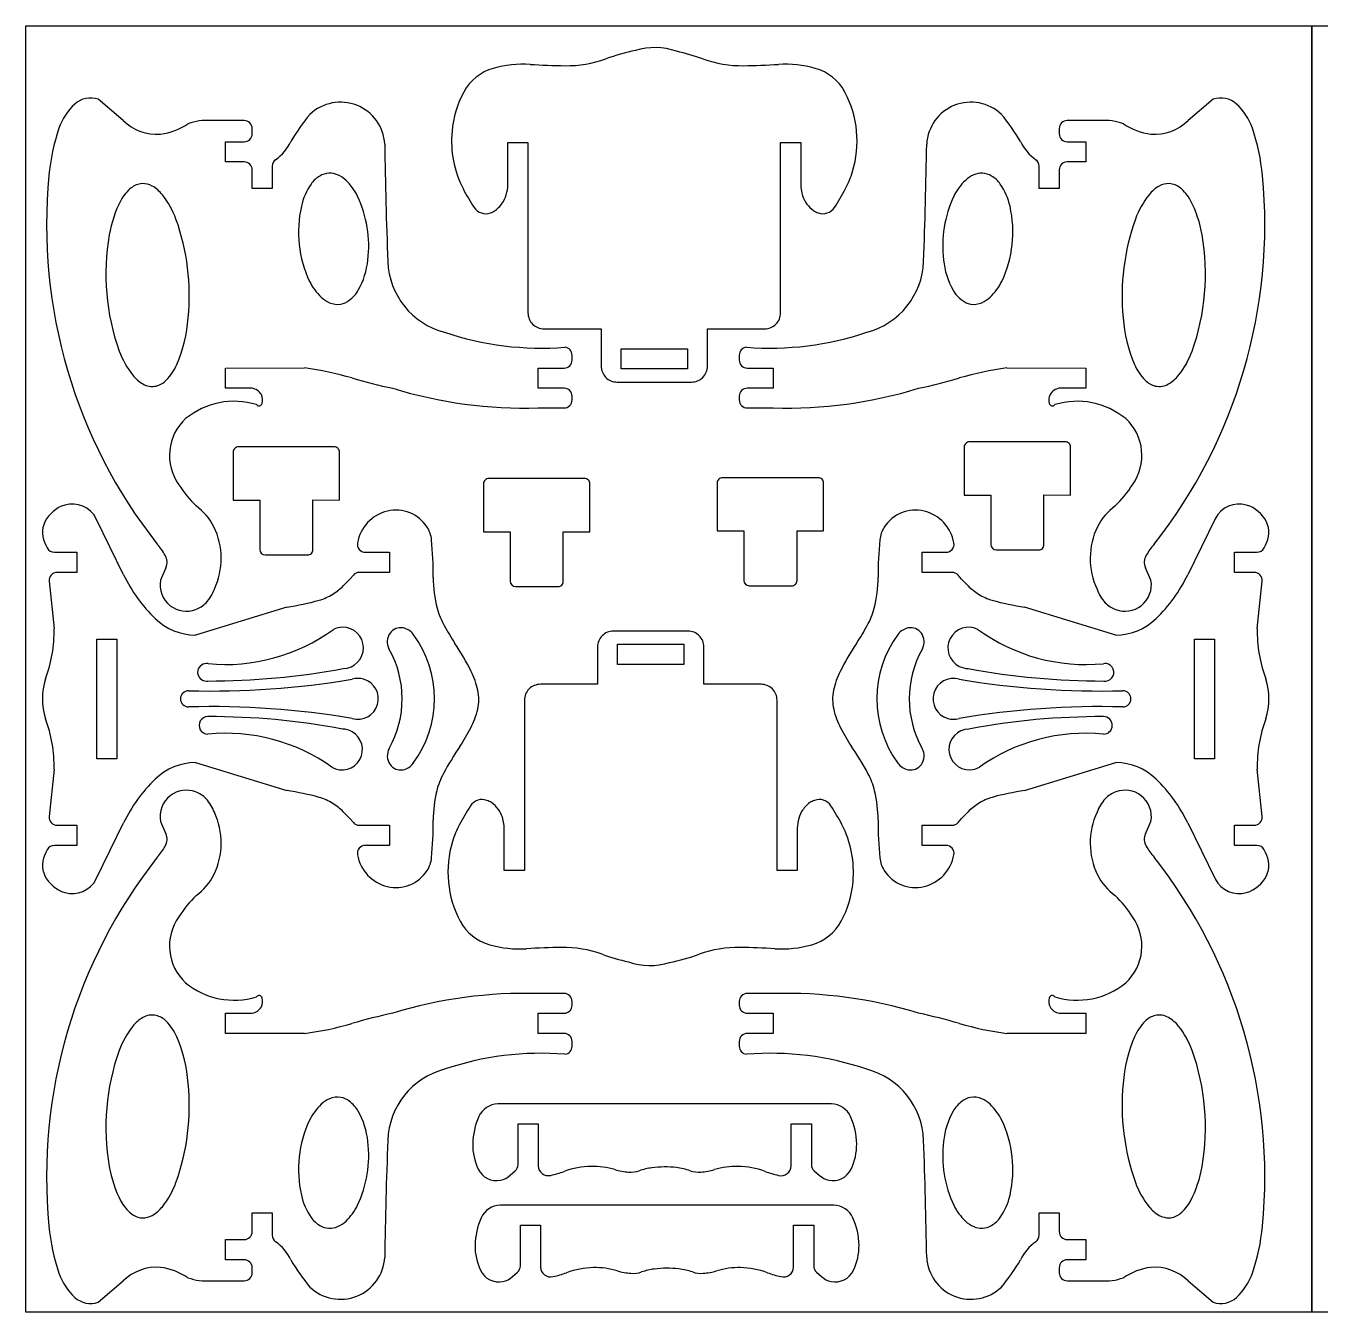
# Model space of a CAD drawing. Extents: x 0 to 96, y 0 to 48.
# Drawn here: x 0 to 48.31, y 0 to 48 of the extents above; entities that cross this region are included whole.
import ezdxf

# ---------------------------------------------------------------- set-up
doc = ezdxf.new("R2010")
doc.units = 0
doc.header["$MEASUREMENT"] = 0

msp = doc.modelspace()

# ---------------------------------------------------------------- linework, layer by layer
for p, q in [((0.000004, 0.000004), (0.000004, 48.000002)), ((0.000004, 48.000002), (48.000002, 48.000002)), ((48.000002, 48.000002), (48.000002, 0.000004)), ((48.000002, 0.000004), (48.000002, 48.000002)), ((48.000002, 48.000002), (96, 48.000002)), ((3.637243, 44.468823), (2.700346, 45.262253)), ((44.315379, 45.262255), (43.378482, 44.468823)), ((8.148703, 44.46435), (6.901001, 44.464947)), ((40.114724, 44.464946), (38.867022, 44.46435)), ((8.446218, 43.975211), (8.446176, 44.16662)), ((38.569552, 44.166619), (38.569507, 43.975211)), ((7.453216, 42.925146), (7.453216, 43.677674)), ((7.453216, 43.677674), (8.148532, 43.677476)), ((17.990218, 42.154356), (17.990218, 43.643527)), ((17.990218, 43.643527), (18.74076, 43.643527)), ((18.74076, 43.643527), (18.741355, 37.290699)), ((28.172168, 42.154359), (28.172168, 43.643527)), ((28.172168, 43.643527), (28.92271, 43.643527)), ((28.92271, 43.643527), (28.92271, 42.154359)), ((38.86719, 43.677476), (39.562509, 43.677674)), ((39.562509, 43.677674), (39.562509, 42.925146)), ((8.148489, 42.925342), (7.453216, 42.925146)), ((8.446004, 41.932562), (8.446218, 42.627609)), ((9.198407, 42.764614), (9.198535, 41.932562)), ((37.81719, 41.932562), (37.81732, 42.764614)), ((38.569507, 42.62761), (38.569721, 41.932562)), ((39.562509, 42.925146), (38.867236, 42.925342)), ((28.171672, 37.290672), (28.172168, 42.154359)), ((9.198535, 41.932562), (8.446004, 41.932562)), ((38.569721, 41.932562), (37.81719, 41.932562)), ((19.33732, 36.694537), (21.470905, 36.694069)), ((21.470905, 36.694069), (21.471401, 35.304925)), ((25.441627, 35.304997), (25.442024, 36.694069)), ((25.442024, 36.694069), (27.575707, 36.694535)), ((22.215741, 35.198869), (22.215903, 35.949361)), ((22.215903, 35.949361), (24.697424, 35.949741)), ((24.697424, 35.949741), (24.697212, 35.198323)), ((20.387581, 35.529221), (20.387495, 35.711623)), ((26.628231, 35.711621), (26.628143, 35.529221)), ((7.453216, 35.231106), (10.399524, 35.23359)), ((7.453216, 34.478576), (7.453216, 35.231106)), ((19.118405, 35.231106), (20.089551, 35.23132)), ((19.118405, 34.478576), (19.118405, 35.231106)), ((24.697212, 35.198323), (22.215741, 35.198869)), ((26.926176, 35.231319), (27.897319, 35.231106)), ((27.897319, 35.231106), (27.897319, 34.478576)), ((36.616203, 35.23359), (39.562509, 35.231106)), ((39.562509, 35.231106), (39.562509, 34.478576)), ((8.446004, 34.478576), (7.453216, 34.478576)), ((20.089551, 34.478362), (19.118405, 34.478576)), ((22.067465, 34.709018), (24.845463, 34.709092)), ((27.897319, 34.478576), (26.926174, 34.478362)), ((39.562509, 34.478576), (38.569721, 34.478576)), ((20.387581, 34.040058), (20.387495, 34.180459)), ((26.628232, 34.180458), (26.628143, 34.040058)), ((19.138677, 33.741943), (20.089551, 33.742117)), ((26.926174, 33.742117), (27.877048, 33.741943)), ((38.79511, 32.47822), (35.22123, 32.478218)), ((7.737153, 32.092707), (7.737792, 30.306267)), ((11.50959, 32.291332), (7.93571, 32.291331)), ((11.707634, 30.306371), (11.708146, 32.092719)), ((35.022672, 32.279594), (35.023311, 30.493154)), ((38.993153, 30.493258), (38.993665, 32.279606)), ((20.853946, 31.107714), (17.280066, 31.107713)), ((25.804765, 30.941052), (25.805403, 29.154613)), ((29.577198, 31.139678), (26.00332, 31.139678)), ((29.775246, 29.154718), (29.775758, 30.941065)), ((17.081509, 30.909088), (17.082148, 29.122648)), ((21.05199, 29.122753), (21.052502, 30.9091)), ((35.023311, 30.493154), (36.015605, 30.491987)), ((36.015605, 30.491987), (36.015555, 28.645596)), ((38.000652, 28.642766), (38.000719, 30.494424)), ((38.000719, 30.494424), (38.993153, 30.493258)), ((7.737792, 30.306267), (8.730086, 30.3051)), ((8.730086, 30.3051), (8.730036, 28.458709)), ((10.715133, 28.455879), (10.7152, 30.307537)), ((10.7152, 30.307537), (11.707634, 30.306371)), ((3.648358, 27.517759), (2.623709, 29.60885)), ((44.392019, 29.608848), (43.367367, 27.517759)), ((17.082148, 29.122648), (18.074442, 29.121481)), ((18.074442, 29.121481), (18.074391, 27.27509)), ((20.059489, 27.272261), (20.059556, 29.123919)), ((20.059556, 29.123919), (21.05199, 29.122753)), ((25.805403, 29.154613), (26.797696, 29.153446)), ((26.797696, 29.153446), (26.797646, 27.307053)), ((28.782746, 27.304224), (28.782811, 29.155885)), ((28.782811, 29.155885), (29.775246, 29.154718)), ((0.745865, 28.626197), (0.798384, 28.521559)), ((46.217342, 28.52156), (46.269858, 28.626197)), ((1.065143, 28.356458), (1.901262, 28.356262)), ((1.901262, 28.356262), (1.901262, 27.605718)), ((8.92824, 28.260148), (10.516226, 28.257332)), ((12.669748, 28.356458), (13.566425, 28.356262)), ((13.566425, 28.356262), (13.566425, 27.605718)), ((33.449301, 28.356262), (34.345976, 28.356458)), ((33.449301, 27.605718), (33.449301, 28.356262)), ((36.213759, 28.447035), (37.801745, 28.444219)), ((45.114465, 28.356262), (45.950584, 28.356458)), ((45.114465, 27.605718), (45.114465, 28.356262)), ((1.901262, 27.605718), (1.16998, 27.60552)), ((5.228367, 27.777928), (5.023081, 27.319141)), ((13.566425, 27.605718), (12.446174, 27.605619)), ((34.569551, 27.605618), (33.449301, 27.605718)), ((41.992645, 27.319141), (41.787359, 27.777928)), ((45.845742, 27.605522), (45.114465, 27.605718)), ((0.873537, 27.277108), (1.053825, 25.511548)), ((12.222997, 27.50525), (12.092347, 27.35792)), ((18.272595, 27.076529), (19.860582, 27.073713)), ((26.995849, 27.108493), (28.583838, 27.105678)), ((34.923377, 27.35792), (34.792728, 27.50525)), ((45.9619, 25.511545), (46.142186, 27.277108)), ((9.743331, 26.312822), (6.33333, 25.265438)), ((40.682395, 25.265437), (37.272394, 26.312822)), ((24.710733, 25.413947), (21.932739, 25.413874)), ((2.645847, 20.650203), (2.645847, 25.117713)), ((2.645847, 25.117713), (3.396388, 25.117713)), ((3.396388, 25.117713), (3.396388, 20.650203)), ((21.336576, 24.817969), (21.336177, 23.428898)), ((22.080771, 24.173315), (22.080986, 24.924732)), ((22.080986, 24.924732), (24.562456, 24.924186)), ((24.562456, 24.924186), (24.562291, 24.173694)), ((25.307297, 23.428898), (25.306801, 24.818042)), ((43.619336, 25.117713), (44.369878, 25.117713)), ((43.619336, 20.650203), (43.619336, 25.117713)), ((44.369878, 25.117713), (44.369878, 20.650203)), ((24.562291, 24.173694), (22.080771, 24.173315)), ((21.336177, 23.428898), (19.202495, 23.42843)), ((27.440878, 23.42843), (25.307297, 23.428898)), ((18.606529, 22.832297), (18.606033, 17.968608)), ((28.037442, 16.479438), (28.036845, 22.832265)), ((3.396388, 20.650203), (2.645847, 20.650203)), ((6.33333, 20.508532), (9.743331, 19.461051)), ((14.45983, 20.480736), (14.46654, 20.489797)), ((32.555895, 20.480736), (32.549183, 20.489797)), ((37.272393, 19.461052), (40.682395, 20.508532)), ((44.369878, 20.650203), (43.619336, 20.650203)), ((1.053826, 20.262424), (0.873536, 18.496764)), ((46.142187, 18.496763), (45.961901, 20.262424)), ((12.092348, 18.415951), (12.222996, 18.268723)), ((34.792728, 18.268724), (34.923377, 18.415951)), ((1.169982, 18.168452), (1.901262, 18.168253)), ((1.901262, 18.168253), (1.901262, 17.417711)), ((2.623707, 16.165022), (3.648356, 18.256214)), ((5.023079, 18.312626), (5.228367, 17.853839)), ((12.446174, 18.168352), (13.566425, 18.168253)), ((13.566425, 18.168253), (13.566425, 17.417711)), ((17.855491, 16.479438), (17.855491, 17.968608)), ((18.606033, 17.968608), (18.606033, 16.479438)), ((28.787983, 17.968608), (28.787983, 16.479438)), ((33.449301, 18.168253), (34.569551, 18.168352)), ((33.449301, 17.417711), (33.449301, 18.168253)), ((41.787359, 17.853839), (41.992644, 18.312626)), ((43.36737, 18.256214), (44.392017, 16.165022)), ((45.114465, 18.168253), (45.845743, 18.168452)), ((45.114465, 17.417711), (45.114465, 18.168253)), ((1.901262, 17.417711), (1.065143, 17.417513)), ((13.566425, 17.417711), (12.669748, 17.417513)), ((34.345976, 17.417512), (33.449301, 17.417711)), ((45.950583, 17.417514), (45.114465, 17.417711)), ((0.798384, 17.252314), (0.745865, 17.147775)), ((46.269859, 17.147775), (46.217343, 17.252314)), ((18.606033, 16.479438), (17.855491, 16.479438)), ((28.787983, 16.479438), (28.037442, 16.479438)), ((20.089551, 11.88965), (19.138677, 11.889823)), ((27.877048, 11.889823), (26.926173, 11.88965)), ((7.453216, 10.400661), (7.453216, 11.153192)), ((7.453216, 11.153192), (8.446004, 11.153192)), ((19.118405, 11.153192), (20.089551, 11.153406)), ((19.118405, 10.400661), (19.118405, 11.153192)), ((20.387495, 11.451306), (20.387581, 11.591706)), ((26.628143, 11.591706), (26.628231, 11.451306)), ((26.926174, 11.153406), (27.897319, 11.153192)), ((27.897319, 11.153192), (27.897319, 10.400661)), ((38.569721, 11.153192), (39.562509, 11.153192)), ((39.562509, 11.153192), (39.562509, 10.400661)), ((10.399524, 10.398177), (7.453216, 10.400661)), ((20.08955, 10.400447), (19.118405, 10.400661)), ((27.897319, 10.400661), (26.926174, 10.400447)), ((39.562509, 10.400661), (36.616207, 10.398175)), ((20.387495, 9.920146), (20.387581, 10.102546)), ((26.628143, 10.102546), (26.628231, 9.920145)), ((30.074336, 7.768819), (17.621501, 7.769016)), ((18.370652, 5.5025), (18.370751, 7.024531)), ((18.370751, 7.024531), (19.121293, 7.024531)), ((19.121293, 7.024531), (19.121293, 5.457527)), ((28.567593, 5.457527), (28.567593, 7.024531)), ((28.567593, 7.024531), (29.318135, 7.024531)), ((29.318135, 7.024531), (29.318336, 5.502499)), ((18.073116, 5.113032), (18.264523, 5.27426)), ((29.424362, 5.274259), (29.61577, 5.113033)), ((30.161057, 3.98964), (17.708222, 3.989837)), ((8.446219, 3.004158), (8.446004, 3.699204)), ((8.446004, 3.699204), (9.198535, 3.699204)), ((9.198535, 3.699204), (9.198407, 2.867152)), ((37.81732, 2.867152), (37.81719, 3.699204)), ((37.81719, 3.699204), (38.569721, 3.699204)), ((38.569721, 3.699204), (38.569507, 3.004158)), ((18.457375, 1.723321), (18.457474, 3.245352)), ((18.457474, 3.245352), (19.208014, 3.245352)), ((19.208014, 3.245352), (19.208014, 1.678348)), ((28.654314, 1.678348), (28.654315, 3.245352)), ((28.654315, 3.245352), (29.404859, 3.245352)), ((29.404859, 3.245352), (29.405057, 1.723321)), ((7.453216, 1.954095), (7.453216, 2.706621)), ((7.453216, 2.706621), (8.148489, 2.706424)), ((38.867236, 2.706424), (39.562509, 2.706621)), ((39.562509, 2.706621), (39.562509, 1.954095)), ((8.148531, 1.954292), (7.453216, 1.954095)), ((39.562509, 1.954095), (38.867192, 1.954292)), ((8.446176, 1.465149), (8.446218, 1.656558)), ((18.159839, 1.333854), (18.351246, 1.495081)), ((29.511086, 1.49508), (29.702495, 1.333854)), ((38.569507, 1.656558), (38.569552, 1.465149)), ((2.700346, 0.369516), (3.637243, 1.162945)), ((6.901001, 1.16682), (8.148703, 1.167415)), ((38.867022, 1.167415), (40.114725, 1.16682)), ((43.378482, 1.162945), (44.31538, 0.369516)), ((48.000002, 0.000004), (0.000004, 0.000004)), ((96, 0.000004), (48.000002, 0.000004))]:
    msp.add_line(p, q)
for centre, radius, start, end in [((24.490871, 38.80695), 8.454053, 101.823614, 109.691299), ((23.478279, 44.76311), 2.42764, 70.687052, 107.243647), ((22.421727, 38.807186), 8.453976, 70.305417, 77.293995), ((17.934908, 44.671604), 1.810171, 105.624687, 151.652365), ((18.57633, 42.378508), 4.191287, 86.597963, 105.626171), ((20.540202, 75.412974), 28.901503, 266.597796, 269.175857), ((20.18675, 50.833502), 4.31949, 269.174211, 289.691947), ((26.726274, 50.833497), 4.319484, 250.30808, 270.82598), ((26.372802, 75.410798), 28.899326, 270.824275, 273.402317), ((28.336649, 42.378217), 4.19158, 74.374266, 93.402453), ((28.978069, 44.671719), 1.810074, 28.345146, 74.372808), ((19.64837, 43.74739), 3.756995, 151.65543, 175.086074), ((27.119811, 43.703733), 3.905234, 342.977927, 27.900016), ((3.290392, 43.478095), 2.172013, 132.363802, 161.134342), ((2.414178, 44.438893), 0.871673, 70.834521, 132.363914), ((11.742979, 43.501024), 1.651719, 3.090608, 133.61249), ((35.272746, 43.501025), 1.651718, 46.387541, 176.90938), ((44.601547, 44.438893), 0.871675, 47.635992, 109.165411), ((43.725337, 43.478093), 2.172013, 18.865689, 47.636267), ((4.873841, 45.700943), 1.74565, 224.896083, 274.903736), ((6.751094, 42.371705), 2.098603, 85.903777, 109.493567), ((8.148351, 44.166526), 0.297824, 0.018076, 89.932357), ((16.194184, 39.979896), 7.314651, 139.84398, 149.587448), ((30.821545, 39.979895), 7.314648, 30.412571, 40.156058), ((38.867376, 44.166526), 0.297824, 90.068062, 179.982157), ((40.264631, 42.371705), 2.098602, 70.506462, 94.096214), ((42.141886, 45.700938), 1.745645, 265.096331, 315.10398), ((8.412046, 41.727817), 7.584482, 161.133105, 174.74376), ((4.692245, 46.391311), 2.452047, 277.753693, 303.644928), ((8.148425, 43.975268), 0.297793, 270.020541, 359.988899), ((19.809218, 43.710291), 3.920498, 174.74724, 207.046783), ((38.867299, 43.975268), 0.297793, 180.011101, 269.978883), ((42.323477, 46.391316), 2.452051, 236.355182, 262.246513), ((38.603676, 41.727843), 7.584478, 5.25603, 18.866689), ((8.302646, 44.428929), 1.750382, 305.642894, 334.766949), ((213.287619, 46.683215), 199.919253, 180.886512, 182.14261), ((-166.27189, 46.683372), 199.919253, 357.857348, 359.113443), ((38.71308, 44.428927), 1.750382, 205.23299, 234.357037), ((9.496229, 42.764447), 0.297822, 125.649913, 179.967893), ((37.519498, 42.764444), 0.297822, 0.032677, 54.350772), ((8.148368, 42.627491), 0.29785, 0.022638, 89.976756), ((27.522699, 43.551377), 3.475505, 332.14632, 343.43525), ((38.867357, 42.627491), 0.29785, 90.023244, 179.977269), ((20.029108, 40.578347), 19.258164, 174.504569, 218.24076), ((4.390933, 41.384947), 0.732647, 94.18382, 129.083532), ((4.360138, 41.393458), 0.722538, 60.31921, 91.796906), ((12.553388, 40.76709), 2.325154, 145.152327, 167.60633), ((11.549227, 41.451645), 1.109977, 121.53304, 144.534032), ((11.347326, 41.771275), 0.731968, 92.696232, 121.14749), ((11.334365, 41.742988), 0.759749, 66.816483, 91.619492), ((11.177434, 41.404872), 1.132396, 46.988592, 66.252287), ((10.485575, 40.709567), 2.112999, 26.330965, 46.131678), ((16.562924, 42.117226), 1.427776, 331.911471, 1.490171), ((30.526974, 42.115896), 1.604725, 178.626571, 196.772483), ((36.53015, 40.709565), 2.112999, 133.868269, 153.668978), ((35.838292, 41.404876), 1.132392, 113.747853, 133.011528), ((35.681361, 41.742985), 0.759751, 88.380478, 113.183532), ((35.668401, 41.771277), 0.731965, 58.852558, 87.303802), ((35.466499, 41.451642), 1.109979, 35.46613, 58.467139), ((34.462337, 40.767098), 2.32515, 12.393474, 34.8475), ((26.986614, 40.578344), 19.258164, 321.759252, 5.495436), ((42.655586, 41.393458), 0.722539, 88.203149, 119.680839), ((42.624791, 41.38495), 0.732644, 50.916439, 85.816177), ((4.906275, 40.759317), 1.543186, 129.291177, 151.892117), ((4.022839, 40.832065), 1.377378, 38.988404, 59.692681), ((2.44318, 39.612407), 3.372879, 20.469385, 38.209414), ((8.465484, 39.792907), 4.330729, 352.955639, 25.345679), ((24.071956, 46.025833), 8.770838, 207.856586, 213.162452), ((30.099353, 42.057947), 1.180529, 200.070528, 233.536622), ((22.84109, 46.025825), 8.77082, 326.837532, 332.143386), ((38.550241, 39.792905), 4.330729, 154.654292, 187.04434), ((44.572544, 39.612406), 3.372882, 141.790571, 159.530586), ((42.992887, 40.832059), 1.377384, 120.307257, 141.011477), ((42.109449, 40.759319), 1.543185, 28.107838, 50.708825), ((7.279248, 39.519788), 4.220351, 152.226691, 170.683519), ((14.502755, 40.312947), 4.326637, 167.272981, 205.306475), ((17.165207, 41.512634), 0.520254, 213.161496, 290.230636), ((17.034702, 41.867212), 0.898086, 290.220445, 302.351106), ((16.813649, 42.057807), 1.180431, 306.468449, 328.724336), ((29.87833, 41.86721), 0.898086, 237.64858, 249.779288), ((29.747821, 41.512633), 0.520254, 249.769359, 326.838779), ((32.51297, 40.312944), 4.326636, 334.693583, 12.727052), ((39.736473, 39.519785), 4.220354, 9.31651, 27.77333), ((-2.431877, 37.926044), 8.53077, 354.458054, 19.630107), ((49.4476, 37.926043), 8.530771, 160.369882, 185.54196), ((11.55336, 38.733078), 8.565859, 170.118932, 199.546771), ((35.462363, 38.733079), 8.56586, 340.453245, 9.881064), ((9.907457, 39.546463), 2.870217, 330.619837, 354.308073), ((16.34941, 39.315191), 2.843263, 182.143284, 255.157699), ((30.666313, 39.315191), 2.843263, 284.842304, 357.856914), ((37.108268, 39.546465), 2.870217, 185.691963, 209.380205), ((12.485099, 39.400716), 2.113003, 206.330956, 226.131746), ((34.530625, 39.400718), 2.113005, 313.868286, 333.66909), ((11.793219, 38.705386), 1.132367, 226.988662, 246.252676), ((11.604202, 38.389207), 0.785196, 280.909091, 306.63016), ((11.301537, 38.780273), 1.279648, 307.058294, 329.89033), ((35.71419, 38.780271), 1.279648, 210.109604, 232.941592), ((35.411522, 38.389208), 0.785196, 233.369921, 259.091067), ((35.222509, 38.705389), 1.132367, 293.747108, 313.011173), ((11.631037, 38.348801), 0.740678, 246.628007, 279.462174), ((19.337004, 37.290186), 0.595649, 179.950684, 270.030396), ((27.57602, 37.290186), 0.595652, 269.969843, 0.046754), ((35.384687, 38.348802), 0.740678, 260.538036, 293.37207), ((0.626542, 37.498905), 5.446941, 336.925708, 355.823297), ((46.389181, 37.498913), 5.446944, 184.176826, 203.074373), ((19.243192, 47.330539), 11.356843, 251.401382, 274.439131), ((27.772528, 47.330539), 11.356844, 265.560888, 288.59863), ((6.641068, 37.046666), 3.372873, 200.469458, 218.209511), ((20.089705, 35.711755), 0.297789, 359.974489, 83.733224), ((26.926022, 35.711754), 0.29779, 96.267401, 180.025468), ((40.374654, 37.04667), 3.372875, 321.790461, 339.530532), ((3.884035, 36.126649), 1.912289, 315.124702, 336.499675), ((20.089725, 35.529176), 0.297856, 269.966587, 0.008585), ((22.067059, 35.304677), 0.595658, 179.976126, 270.038976), ((24.845949, 35.30477), 0.595678, 269.953197, 0.021794), ((26.926002, 35.529178), 0.297859, 179.991834, 270.033482), ((43.131689, 36.126646), 1.912287, 203.500223, 224.87522), ((5.061392, 35.826987), 1.377344, 218.988386, 239.693072), ((8.841779, 23.437563), 11.898438, 73.746846, 82.477235), ((18.311634, 55.921576), 21.937775, 253.747626, 257.854011), ((28.704088, 55.921576), 21.937775, 282.146019, 286.252402), ((38.173943, 23.437544), 11.898456, 97.522732, 106.253074), ((41.954331, 35.826988), 1.377344, 300.306926, 321.011627), ((4.714648, 35.238242), 0.694085, 239.879328, 282.049455), ((4.643175, 35.375895), 0.844629, 284.842804, 314.880061), ((8.355594, 33.98229), 0.504454, 30.646352, 79.675466), ((18.643285, 50.668127), 16.932163, 253.010805, 271.607943), ((20.089657, 34.180525), 0.297837, 359.987453, 90.020522), ((26.92607, 34.180525), 0.297837, 89.979896, 180.012837), ((28.372439, 50.668127), 16.932163, 268.392053, 286.989226), ((38.660131, 33.982289), 0.504455, 100.324452, 149.353563), ((42.372547, 35.375898), 0.844631, 225.120124, 255.157333), ((42.301076, 35.238239), 0.694082, 257.950511, 300.120788), ((7.771756, 31.139119), 2.85074, 72.955219, 129.36006), ((8.701754, 33.938885), 0.12009, 218.185972, 347.021812), ((8.403143, 34.039934), 0.434903, 342.880814, 27.304114), ((20.089701, 34.039996), 0.29788, 269.971243, 0.011935), ((26.926023, 34.039996), 0.29788, 179.988065, 270.029089), ((38.612581, 34.039935), 0.434902, 152.696028, 197.119403), ((38.313971, 33.938884), 0.12009, 192.97758, 321.815313), ((39.243968, 31.139119), 2.85074, 50.639937, 107.044714), ((7.22524, 31.967593), 1.866425, 132.519222, 215.681636), ((19.138637, 34.039784), 0.297841, 266.104973, 270.007531), ((27.877087, 34.039765), 0.297822, 269.992468, 273.895027), ((39.790485, 31.967591), 1.866425, 324.318382, 47.480845), ((35.221227, 32.279664), 0.198555, 89.999372, 180.020096), ((38.795109, 32.279664), 0.198556, 359.983352, 89.999765), ((7.935708, 32.092776), 0.198555, 89.999372, 180.020096), ((11.50959, 32.092776), 0.198556, 359.983352, 89.999765), ((17.280064, 30.909158), 0.198555, 89.999372, 180.020096), ((20.853946, 30.909158), 0.198556, 359.983352, 89.999765), ((26.00332, 30.941123), 0.198555, 90, 180.020477), ((29.577201, 30.941121), 0.198557, 359.98398, 90.000842), ((9.132236, 33.012359), 4.033442, 211.933314, 226.570693), ((37.883491, 33.012362), 4.033443, 313.429256, 328.066625), ((1.801811, 28.949745), 1.218543, 106.705732, 153.592094), ((1.736395, 29.167804), 0.990883, 26.430019, 106.70729), ((5.015267, 28.265751), 2.260479, 27.548036, 53.513942), ((42.000458, 28.26575), 2.26048, 126.486043, 152.45195), ((45.279335, 29.167805), 0.990883, 73.292818, 153.57016), ((45.213911, 28.949748), 1.218543, 26.407738, 73.293998), ((1.516967, 29.091252), 0.900485, 153.595512, 211.094385), ((13.83461, 28.450234), 1.480537, 103.377351, 170.063166), ((13.812607, 28.542833), 1.38536, 32.817217, 103.378126), ((33.203119, 28.542837), 1.385358, 76.62186, 147.182879), ((33.181113, 28.450234), 1.48054, 9.93678, 76.622541), ((45.498757, 29.091252), 0.900485, 328.905615, 26.404469), ((4.556219, 28.127521), 2.732887, 335.10804, 25.666094), ((14.083493, 28.717542), 1.063021, 5.358222, 32.816344), ((32.932234, 28.717543), 1.063021, 147.183718, 174.641873), ((42.459507, 28.127524), 2.732887, 154.333981, 204.891997), ((1.064948, 28.654199), 0.297741, 206.454611, 270.037595), ((2.6772, 26.750788), 2.931584, 30.663561, 40.58933), ((12.669631, 28.654282), 0.297824, 170.054607, 270.022409), ((0.555294, 27.448251), 14.650636, 359.890182, 5.359978), ((46.46043, 27.448228), 14.650635, 174.639932, 180.109744), ((34.346094, 28.654282), 0.297824, 269.977382, 9.945253), ((36.214111, 28.64559), 0.198556, 179.998429, 269.898438), ((37.802097, 28.642773), 0.198555, 269.898468, 359.998047), ((44.338524, 26.750792), 2.931582, 139.41071, 149.336472), ((45.950778, 28.654198), 0.29774, 269.962719, 333.545729), ((4.755544, 27.983043), 0.515396, 336.548368, 30.662484), ((8.928592, 28.458703), 0.198556, 179.998429, 269.898438), ((10.516578, 28.455886), 0.198555, 269.898468, 359.998047), ((42.260183, 27.983044), 0.515398, 149.337643, 203.451719), ((1.169847, 27.30764), 0.29788, 89.974514, 185.883086), ((12.445966, 27.307771), 0.297848, 89.960011, 138.469366), ((34.56976, 27.307771), 0.297847, 41.53082, 90.040151), ((45.845873, 27.30764), 0.297882, 354.116958, 90.025146), ((8.870092, 30.04031), 5.799118, 205.78458, 225.81143), ((5.986318, 27.137182), 0.980273, 169.302699, 232.331543), ((10.285484, 28.682167), 2.223409, 301.912752, 314.645921), ((8.020627, 30.976181), 5.447083, 314.6386, 318.374673), ((19.834228, 27.411563), 4.628332, 179.893449, 194.344562), ((18.272947, 27.275085), 0.198556, 179.998429, 269.898438), ((19.860934, 27.272268), 0.198555, 269.898468, 359.998047), ((26.996201, 27.307048), 0.198555, 179.998429, 269.898438), ((28.584191, 27.304233), 0.198555, 269.898102, 359.99765), ((27.181499, 27.411563), 4.62833, 345.655454, 0.106504), ((38.995094, 30.976203), 5.447096, 221.625519, 225.361613), ((36.730246, 28.682164), 2.22341, 225.353988, 238.087119), ((41.029408, 27.137183), 0.980273, 307.668433, 10.697259), ((38.145633, 30.040314), 5.79912, 314.188563, 334.21539), ((5.673523, 27.466946), 1.44709, 316.662541, 340.219516), ((10.397575, 28.502465), 2.011614, 285.729217, 301.908376), ((36.618146, 28.502461), 2.011609, 238.091693, 254.270756), ((41.342206, 27.466939), 1.447089, 199.780129, 223.337182), ((5.989081, 27.140776), 0.984806, 232.332099, 290.531268), ((5.957987, 27.223877), 1.073534, 290.529838, 315.678525), ((8.440389, 35.44841), 9.228034, 278.116934, 285.734872), ((18.124577, 27.021446), 2.875693, 195.253453, 209.118871), ((28.891146, 27.021448), 2.875695, 330.881123, 344.746547), ((38.575335, 35.448415), 9.22804, 254.265115, 261.883073), ((41.057733, 27.223878), 1.073533, 224.32175, 249.470409), ((41.026645, 27.140777), 0.984806, 249.468713, 307.667899), ((6.347014, 27.444669), 2.179274, 225.810174, 269.640222), ((24.938012, 30.727104), 10.631538, 208.697066, 212.906553), ((22.077705, 30.727109), 10.631546, 327.093452, 331.302936), ((40.668709, 27.444665), 2.179272, 270.359821, 314.189954), ((-3.88323, 25.394163), 4.938451, 339.105986, 1.362029), ((7.451529, 31.022876), 6.854628, 264.566777, 306.001661), ((11.827562, 24.788203), 0.771616, 90.895835, 116.710023), ((11.827562, 24.788203), 0.771616, 270.895835, 90.895835), ((14.055141, 25.012573), 0.565794, 145.02221, 207.552929), ((13.986292, 25.060851), 0.481706, 78.988249, 145.032866), ((13.958996, 24.921627), 0.62358, 37.356357, 78.969785), ((11.211392, 22.886888), 4.042514, 323.472255, 36.650541), ((21.932254, 24.818197), 0.595678, 89.953301, 180.0219), ((24.711142, 24.818288), 0.595659, 359.976336, 90.039325), ((35.804324, 22.886875), 4.042515, 143.349228, 216.367859), ((33.05673, 24.921627), 0.623581, 101.03033, 142.643579), ((33.029432, 25.060851), 0.481706, 34.967076, 101.011791), ((32.960583, 25.012574), 0.565794, 332.44709, 34.977653), ((35.188167, 24.788201), 0.771616, 63.290363, 243.290363), ((39.565123, 31.022202), 6.854628, 233.988753, 275.466977), ((50.898955, 25.394161), 4.93845, 178.637989, 200.894009), ((10.272141, 22.887407), 3.773574, 330.676033, 29.59164), ((8.083489, 19.605666), 9.562461, 26.755694, 33.988274), ((38.932234, 19.605662), 9.562462, 146.011693, 153.244276), ((36.743458, 22.887187), 3.773575, 150.404507, 209.46089), ((6.740287, 23.876043), 0.328937, 79.098688, 259.098688), ((40.27907, 23.875505), 0.328935, 81.295151, 100.668286), ((40.27907, 23.875505), 0.328935, 261.295151, 81.295151), ((6.782048, 51.21002), 27.65966, 270.009094, 280.535828), ((14.018858, 22.59911), 2.914956, 12.007759, 26.737573), ((32.996867, 22.599119), 2.914953, 153.262576, 167.992412), ((35.188167, 24.788201), 0.771616, 243.290363, 269.104767), ((40.233683, 51.210009), 27.65965, 259.464182, 269.990897), ((3.122779, 22.886648), 2.505996, 162.675014, 197.225607), ((6.074529, 22.887056), 0.304149, 90.924883, 269.059254), ((6.961371, 54.33717), 31.158768, 268.359994, 279.645745), ((6.740287, 23.876043), 0.328937, 259.098688, 278.06541), ((12.393521, 22.886828), 0.761966, 253.789649, 73.789649), ((12.393521, 22.886828), 0.761966, 73.789649, 106.10073), ((15.213554, 22.868885), 1.690345, 347.428879, 11.488405), ((19.202179, 22.83278), 0.595649, 89.969529, 180.046517), ((27.441194, 22.832778), 0.595652, 359.950684, 90.030388), ((31.802171, 22.868878), 1.690346, 168.51139, 192.570886), ((34.6222, 22.886828), 0.761967, 73.898621, 253.898621), ((40.054346, 54.337168), 31.158766, 260.354276, 271.640019), ((40.941128, 22.887057), 0.30415, 270.953157, 89.062501), ((43.892946, 22.886653), 2.505995, 342.774229, 17.324858), ((6.955028, -8.632697), 31.228202, 80.366707, 91.62487), ((6.792185, 21.895827), 0.32718, 89.536581, 269.536581), ((6.854836, -4.680089), 26.903153, 79.362154, 90.127793), ((14.00788, 23.165909), 2.931891, 332.285517, 346.891708), ((33.007844, 23.165907), 2.931892, 193.10824, 207.714468), ((40.060702, -8.632707), 31.228213, 88.375143, 99.633302), ((40.16088, -4.680098), 26.90316, 89.872187, 100.637819), ((40.223397, 21.895826), 0.327179, 89.562016, 90.438107), ((40.223397, 21.895826), 0.327179, 269.562016, 89.562016), ((-3.883347, 20.379877), 4.938571, 358.637215, 20.935788), ((11.798776, 20.99782), 0.763204, 60.366488, 88.318296), ((9.350099, 25.569974), 8.17345, 326.953197, 332.551295), ((37.665621, 25.569976), 8.173449, 207.44874, 213.046851), ((34.6222, 22.886828), 0.761967, 253.898621, 286.210541), ((35.216949, 20.99782), 0.763205, 91.681503, 271.681503), ((50.899071, 20.379889), 4.938567, 159.064364, 181.362924), ((6.792185, 21.895827), 0.32718, 269.536581, 270.463341), ((7.459415, 14.771235), 6.829834, 54.542351, 95.584068), ((11.798776, 20.99782), 0.763204, 240.366488, 60.366488), ((39.55631, 14.771231), 6.829837, 84.415931, 125.457647), ((14.054966, 20.761487), 0.565701, 150.586184, 214.995246), ((25.837036, 14.547835), 11.659599, 145.732872, 151.55388), ((21.178689, 14.547807), 11.659613, 28.446235, 34.26723), ((32.960665, 20.761351), 0.565701, 325.021591, 28.494476), ((6.347011, 18.329305), 2.179271, 90.359712, 134.189793), ((13.986294, 20.713122), 0.481707, 214.967043, 281.011595), ((13.959125, 20.852294), 0.623507, 281.019501, 323.421936), ((33.056468, 20.852319), 0.623506, 215.550943, 258.992851), ((33.029431, 20.713121), 0.481707, 258.988368, 325.033082), ((35.216949, 20.99782), 0.763205, 271.681503, 299.633423), ((40.668716, 18.329306), 2.179269, 45.810257, 89.640346), ((8.87009, 15.733657), 5.79912, 134.188518, 154.21536), ((17.915021, 18.835251), 2.651814, 151.473207, 166.654085), ((29.100706, 18.835251), 2.651813, 13.345909, 28.526766), ((38.145633, 15.733656), 5.799124, 25.784625, 45.811479), ((5.989081, 18.49099), 0.984806, 69.4688, 127.667949), ((5.95799, 18.407889), 1.073533, 44.321675, 69.470358), ((8.441137, 10.32552), 9.227873, 74.269667, 81.88761), ((19.834258, 18.362556), 4.628364, 166.444717, 180.109573), ((27.181467, 18.362561), 4.628363, 359.890366, 13.555216), ((38.574599, 10.325527), 9.227869, 98.112464, 105.730405), ((41.057734, 18.40789), 1.073533, 110.529658, 135.678332), ((41.026644, 18.490989), 0.984807, 52.332032, 110.531201), ((5.986316, 18.494584), 0.980272, 127.668371, 190.697255), ((5.673521, 18.164822), 1.447091, 19.78046, 43.337426), ((10.397226, 17.271452), 2.011762, 58.082499, 74.261655), ((10.28592, 17.091764), 2.22313, 45.362839, 58.095972), ((23.937096, 14.097129), 8.770813, 146.837411, 152.143262), ((17.030378, 18.610332), 0.520253, 69.769276, 146.838422), ((16.899874, 18.255754), 0.898084, 57.648768, 69.779523), ((16.678854, 18.065017), 1.180524, 20.070802, 53.536825), ((29.964546, 18.065153), 1.180428, 126.467991, 148.723846), ((29.743505, 18.255765), 0.898076, 110.22095, 122.351767), ((29.612996, 18.610334), 0.520252, 33.16136, 110.230635), ((22.706272, 14.097124), 8.770821, 27.856743, 33.162598), ((36.729807, 17.091777), 2.223122, 121.904281, 134.63741), ((36.618497, 17.271444), 2.011768, 105.738221, 121.917362), ((41.342203, 18.164827), 1.447088, 136.662726, 160.21977), ((41.029408, 18.494585), 0.980272, 349.302702, 52.331516), ((1.169803, 18.466283), 0.297831, 174.125725, 270.034367), ((4.556216, 17.504245), 2.73289, 334.333929, 24.891982), ((8.019111, 14.797716), 5.448201, 41.614521, 45.350613), ((16.251227, 18.00707), 1.604725, 358.626607, 16.772551), ((30.215283, 18.005738), 1.427783, 151.911458, 181.490146), ((38.996611, 14.797691), 5.448215, 134.649165, 138.385259), ((42.459509, 17.504242), 2.73289, 155.107996, 205.66603), ((45.845921, 18.466282), 0.29783, 269.965842, 5.874238), ((12.445968, 18.466201), 0.297849, 221.530179, 270.039565), ((0.555293, 18.325638), 14.650636, 354.639963, 0.109763), ((19.255505, 16.571597), 3.475505, 152.146424, 163.435391), ((26.96898, 16.41267), 3.920505, 354.74728, 27.046865), ((46.46043, 18.325632), 14.650635, 179.890213, 185.360031), ((34.569755, 18.466201), 0.297849, 269.960644, 318.470019), ((1.065027, 17.119723), 0.29779, 89.977569, 153.560569), ((4.755542, 17.648723), 0.515399, 329.337655, 23.451678), ((12.669631, 17.11969), 0.297823, 89.977488, 189.945614), ((19.658391, 16.419231), 3.905235, 162.977913, 207.900006), ((34.346093, 17.119688), 0.297824, 350.054961, 90.022537), ((42.260183, 17.648722), 0.515399, 156.548193, 210.662239), ((45.950699, 17.119723), 0.297792, 26.439327, 90.022338), ((1.516968, 16.68272), 0.900486, 148.905654, 206.404512), ((20.029108, 5.053423), 19.258163, 141.759244, 185.49544), ((2.677213, 18.880984), 2.931578, 319.410431, 329.336199), ((13.834687, 17.323685), 1.480604, 189.934357, 256.620128), ((14.083698, 17.056375), 1.06282, 327.180181, 354.638455), ((32.932026, 17.05638), 1.06282, 185.36206, 212.820118), ((33.181037, 17.323688), 1.480605, 283.379844, 350.065579), ((44.338514, 18.880974), 2.931574, 210.66361, 220.589398), ((26.986617, 5.053422), 19.258162, 354.504579, 38.240756), ((45.498757, 16.682719), 0.900486, 333.595618, 31.094429), ((13.812535, 17.231088), 1.385394, 256.625223, 327.186146), ((33.203189, 17.231086), 1.385391, 212.813785, 283.374782), ((1.801808, 16.824228), 1.21854, 206.408041, 253.294361), ((1.736454, 16.606118), 0.99085, 253.288519, 333.565845), ((5.015267, 17.366016), 2.26048, 306.486017, 332.451941), ((27.12983, 16.375577), 3.757, 331.655429, 355.086015), ((42.000457, 17.366017), 2.260482, 207.5481, 233.513985), ((45.279271, 16.606119), 0.990851, 206.434205, 286.711506), ((45.213918, 16.824227), 1.218539, 286.705659, 333.592021), ((9.132229, 12.619411), 4.033434, 133.429286, 148.066658), ((37.883499, 12.619405), 4.033436, 31.933436, 46.570817), ((7.22524, 13.664174), 1.866425, 144.318342, 227.48077), ((17.800129, 15.451247), 1.810072, 208.345243, 254.372904), ((28.843298, 15.451364), 1.810171, 285.62458, 331.652247), ((39.790486, 13.664175), 1.866425, 312.519158, 35.681644), ((18.441564, 17.744757), 4.19159, 254.374134, 273.402335), ((20.405503, -15.287801), 28.8993, 90.824463, 93.402519), ((20.051921, 9.289467), 4.319489, 70.308008, 90.825777), ((26.591458, 9.28947), 4.319485, 89.174301, 109.692022), ((26.237904, -15.290039), 28.901537, 86.597607, 89.175669), ((28.201862, 17.74446), 4.19129, 266.598119, 285.626316), ((24.356449, 21.315779), 8.453966, 250.305573, 257.294187), ((23.299929, 15.359857), 2.427639, 250.687028, 287.243571), ((22.287343, 21.316005), 8.454039, 281.823564, 289.691261), ((7.771757, 14.492646), 2.85074, 230.6399, 287.044749), ((39.243968, 14.492646), 2.85074, 252.955237, 309.360081), ((8.701755, 11.692883), 0.120089, 12.977769, 141.81544), ((8.403142, 11.591832), 0.434904, 332.695977, 17.119336), ((18.643296, -5.036358), 16.932162, 88.392094, 106.98926), ((19.138618, 11.591983), 0.297841, 89.988708, 93.891259), ((20.089701, 11.591771), 0.29788, 359.987647, 90.028814), ((26.926023, 11.591771), 0.29788, 89.971026, 180.012353), ((27.877106, 11.592002), 0.297821, 86.108482, 90.011084), ((28.372429, -5.036358), 16.932162, 73.010748, 91.60791), ((38.612584, 11.591829), 0.434904, 162.880411, 207.303659), ((38.313971, 11.692883), 0.120088, 38.184841, 167.022862), ((8.355596, 11.649477), 0.504453, 280.324218, 329.353341), ((18.311605, -10.289818), 21.937774, 102.14593, 106.252309), ((20.089658, 11.451242), 0.297836, 269.979268, 0.012326), ((26.926066, 11.451241), 0.297835, 179.987458, 270.020732), ((28.704114, -10.289816), 21.937774, 73.747676, 77.854058), ((38.660128, 11.649478), 0.504454, 210.646783, 259.675806), ((6.641075, 8.585099), 3.372879, 141.79055, 159.530609), ((5.061392, 9.804783), 1.377342, 120.30701, 141.011742), ((4.714645, 10.393526), 0.694084, 77.950274, 120.120567), ((4.643177, 10.255869), 0.84463, 45.120147, 75.157325), ((3.884034, 9.505119), 1.912289, 23.500283, 44.875249), ((8.841784, 22.194205), 11.898438, 277.522741, 286.253102), ((38.173949, 22.194221), 11.898456, 253.746879, 262.477261), ((43.131689, 9.505121), 1.912287, 135.124782, 156.499777), ((42.372549, 10.25587), 0.844631, 104.842769, 134.880009), ((42.301075, 10.393528), 0.694082, 59.879143, 102.049405), ((41.954333, 9.80478), 1.377342, 38.988454, 59.693153), ((40.37465, 8.585096), 3.372879, 20.46944, 38.209526), ((0.626545, 8.132858), 5.44694, 4.176779, 23.074339), ((20.089724, 10.10259), 0.297857, 359.991624, 90.033341), ((26.926001, 10.102589), 0.297858, 89.966788, 180.008167), ((46.389176, 8.132853), 5.446939, 156.925605, 175.823175), ((11.553358, 6.898685), 8.565858, 160.453227, 189.881064), ((20.089704, 9.920013), 0.29779, 276.266348, 0.025556), ((26.926022, 9.920014), 0.29779, 179.974687, 263.733271), ((35.462365, 6.898687), 8.565858, 350.118944, 19.546756), ((19.243192, -1.698773), 11.356844, 85.560884, 108.598614), ((27.772531, -1.698773), 11.356845, 71.401381, 94.43911), ((16.349409, 6.316577), 2.843262, 104.842286, 177.85669), ((30.666324, 6.316574), 2.843263, 2.143224, 75.157896), ((-2.431875, 7.705727), 8.530768, 340.369868, 5.541944), ((49.4476, 7.705728), 8.530771, 174.458071, 199.630147), ((12.485096, 6.231049), 2.112998, 133.868251, 153.669034), ((11.793224, 6.92638), 1.132368, 113.747605, 133.011642), ((11.631034, 7.282963), 0.740678, 80.537651, 113.371769), ((11.604206, 7.242556), 0.785195, 53.37013, 79.091231), ((11.301535, 6.851494), 1.279648, 30.10955, 52.941587), ((17.639949, 6.964659), 0.804569, 91.313869, 155.83125), ((30.048971, 6.964692), 0.804526, 24.167526, 88.193293), ((35.714191, 6.851493), 1.279649, 127.058413, 149.890406), ((35.411521, 7.242557), 0.785195, 100.908944, 126.630044), ((35.384689, 7.282963), 0.740678, 66.628093, 99.462186), ((35.2225, 6.926378), 1.132369, 46.988361, 66.252425), ((34.530632, 6.231044), 2.113, 26.331121, 46.131883), ((9.90746, 6.085299), 2.870215, 5.691989, 29.380237), ((19.272168, 6.232038), 2.593667, 155.828389, 179.053499), ((28.41677, 6.2318), 2.593719, 0.951761, 24.176866), ((37.108265, 6.085299), 2.870215, 150.619762, 174.308023), ((14.502755, 5.318815), 4.326637, 154.693496, 192.726985), ((32.51297, 5.318821), 4.326636, 347.272961, 25.306438), ((8.465483, 5.83886), 4.33073, 334.654314, 7.044331), ((213.287703, -1.051451), 199.919337, 177.857389, 179.113488), ((-166.272004, -1.051057), 199.919358, 0.886399, 2.142495), ((38.550241, 5.838861), 4.330729, 172.95568, 205.345722), ((18.75998, 6.240431), 2.08141, 179.05159, 205.642685), ((28.929003, 6.240428), 2.081413, 334.357423, 0.948508), ((7.279245, 6.11198), 4.22035, 189.316523, 207.773352), ((17.573503, 5.670824), 0.765286, 205.638954, 280.898753), ((18.072695, 5.502253), 0.297957, 310.076467, 0.047506), ((19.497271, 5.46689), 0.376095, 181.426528, 231.830767), ((21.153995, 2.383507), 3.056718, 91.004633, 110.285872), ((21.152593, 2.467079), 2.973134, 73.694051, 91.005847), ((22.695813, 7.741556), 2.522467, 253.688367, 265.460067), ((23.792109, 2.501261), 2.916017, 98.419851, 107.8797), ((23.846346, 1.78016), 3.637658, 83.052913, 97.601798), ((23.894241, 2.489324), 2.928156, 72.144762, 82.304817), ((24.993176, 7.741551), 2.522461, 274.539911, 286.311629), ((26.536346, 2.467401), 2.972812, 88.995015, 106.306804), ((26.534894, 2.383507), 3.056719, 69.714145, 88.995375), ((28.188481, 5.470014), 0.379318, 255.908107, 358.113457), ((29.616242, 5.502141), 0.297906, 179.931198, 229.902222), ((30.115436, 5.670886), 0.765358, 259.098514, 334.358391), ((39.736477, 6.111981), 4.220351, 332.226654, 350.683512), ((2.443175, 6.019359), 3.372883, 321.790652, 339.530667), ((17.592529, 5.571635), 0.66429, 280.904886, 316.340929), ((19.504282, 5.494845), 0.402577, 233.505291, 282.696917), ((18.723515, 8.957823), 3.95248, 282.704654, 290.291451), ((22.575632, 6.231235), 1.007372, 265.474611, 288.59352), ((25.113305, 6.231477), 1.007617, 251.408206, 274.527146), ((28.965389, 8.957827), 3.952489, 249.70836, 257.295178), ((30.096361, 5.571638), 0.664294, 223.65904, 259.095104), ((44.572546, 6.019356), 3.372881, 200.469339, 218.209349), ((12.553388, 4.864674), 2.325154, 192.393673, 214.847665), ((34.462334, 4.864665), 2.325153, 325.152585, 347.606601), ((4.906272, 4.872448), 1.543184, 208.10794, 230.708838), ((4.022842, 4.799703), 1.377377, 300.307185, 321.011511), ((10.485573, 4.922199), 2.113, 313.86836, 333.669077), ((17.726669, 3.185479), 0.80457, 91.313789, 155.831141), ((30.135693, 3.185513), 0.804526, 24.16757, 88.193349), ((36.530151, 4.9222), 2.112999, 206.331024, 226.13175), ((42.992882, 4.79971), 1.377382, 218.988734, 239.692979), ((42.10945, 4.872447), 1.543184, 309.291184, 331.89212), ((4.390935, 4.246819), 0.732648, 230.916245, 265.815948), ((4.360134, 4.238308), 0.722539, 268.203353, 299.681095), ((11.549226, 4.180121), 1.109977, 215.466052, 238.467096), ((11.177434, 4.226894), 1.132396, 293.74764, 313.011349), ((19.358892, 2.452868), 2.593667, 155.828588, 179.053689), ((28.503491, 2.452624), 2.593719, 0.951705, 24.176818), ((35.838293, 4.226889), 1.132393, 226.988485, 246.252151), ((35.466503, 4.180126), 1.109979, 301.532663, 324.533689), ((42.65559, 4.238308), 0.722539, 240.318924, 271.7966), ((42.624789, 4.246817), 0.732645, 274.183957, 309.083718), ((8.412052, 3.903943), 7.584486, 185.256179, 198.866838), ((8.148368, 3.004275), 0.297851, 270.023244, 359.977391), ((11.347328, 3.860489), 0.731968, 238.852371, 267.303619), ((11.334361, 3.888777), 0.759749, 268.380818, 293.183791), ((35.681363, 3.88878), 0.759752, 246.816406, 271.619415), ((35.668398, 3.860486), 0.731965, 272.696539, 301.147774), ((38.867357, 3.004274), 0.29785, 180.022445, 269.976756), ((38.603672, 3.903928), 7.584484, 341.133275, 354.743974), ((9.496226, 2.867321), 0.29782, 180.032467, 234.350597), ((8.302644, 1.202842), 1.750382, 25.232944, 54.35697), ((18.846705, 2.46125), 2.081411, 179.051527, 205.642624), ((29.015724, 2.461249), 2.081413, 334.357423, 0.948508), ((38.71308, 1.202837), 1.750384, 125.642904, 154.766921), ((37.519498, 2.867323), 0.297822, 305.649188, 359.967114), ((8.148424, 1.656498), 0.297794, 0.011519, 89.979386), ((16.194191, 5.651876), 7.31466, 210.412558, 220.156042), ((11.742979, 2.130742), 1.651719, 226.387585, 356.909375), ((35.272746, 2.130743), 1.651719, 183.090649, 313.612419), ((30.821532, 5.651869), 7.314657, 319.844017, 329.587496), ((38.867301, 1.656498), 0.297794, 90.020846, 179.988481), ((3.290382, 2.153671), 2.172004, 198.86575, 227.636328), ((4.873842, -0.069172), 1.745649, 85.096322, 135.104019), ((4.692245, -0.759542), 2.452048, 56.355044, 82.246317), ((8.148349, 1.465241), 0.297826, 270.068061, 359.982309), ((17.660224, 1.891644), 0.765285, 205.638946, 280.898734), ((18.159418, 1.723073), 0.297957, 310.07674, 0.047682), ((19.583993, 1.68771), 0.376095, 181.426359, 231.83073), ((18.810237, 5.178644), 3.95248, 282.704657, 290.291492), ((21.240716, -1.395667), 3.056714, 91.004624, 110.285828), ((21.239314, -1.312104), 2.973139, 73.694051, 91.005844), ((22.782534, 3.96237), 2.52246, 253.688362, 265.460077), ((22.662351, 2.452055), 1.007371, 265.474782, 288.593674), ((23.878826, -1.277934), 2.916032, 98.419683, 107.879529), ((23.933062, -1.999009), 3.637647, 83.052804, 97.601703), ((23.980974, -1.289857), 2.928155, 72.144978, 82.305027), ((25.200028, 2.452299), 1.007617, 251.408135, 274.527123), ((25.079897, 3.962372), 2.522461, 274.539935, 286.311629), ((26.623067, -1.311778), 2.972812, 88.995015, 106.306804), ((26.621612, -1.395671), 3.056718, 69.714083, 88.995317), ((29.052097, 5.178652), 3.952489, 249.708558, 257.295361), ((28.275202, 1.690836), 0.379318, 255.907973, 358.11335), ((29.702965, 1.722966), 0.297908, 179.931671, 229.902695), ((30.202157, 1.891708), 0.765358, 259.098446, 334.358301), ((38.867376, 1.465239), 0.297824, 180.017195, 269.931938), ((42.32348, -0.759547), 2.452052, 97.753616, 123.644882), ((42.141884, -0.06917), 1.745647, 44.895979, 94.903664), ((43.725343, 2.153668), 2.172005, 312.363777, 341.134331), ((6.751102, 3.260063), 2.098604, 250.506256, 274.096008), ((17.67925, 1.792458), 0.664292, 280.904826, 316.34089), ((19.591002, 1.715666), 0.402578, 233.505527, 282.697133), ((30.183082, 1.792455), 0.664288, 223.658972, 259.094993), ((40.264623, 3.260062), 2.098603, 265.904023, 289.493757), ((2.414177, 1.192875), 0.871672, 227.636058, 289.165558), ((44.601551, 1.192875), 0.871673, 250.834288, 312.363954)]:
    msp.add_arc(centre, radius, start, end)

doc.saveas('drawing.dxf')
